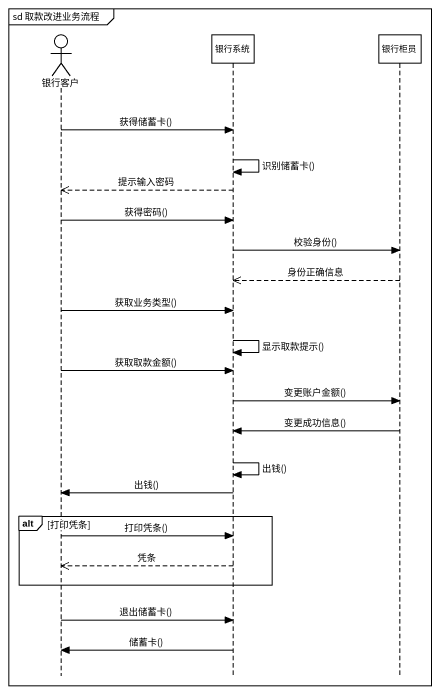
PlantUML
@startuml
mainframe sd 取款改进业务流程
hide footbox
actor 银行客户
participant 银行系统
participant 银行柜员

银行客户 -> 银行系统 : 获得储蓄卡()
银行系统 -> 银行系统 : 识别储蓄卡()
银行系统 -->> 银行客户 : 提示输入密码
银行客户 -> 银行系统 : 获得密码()
银行系统 -> 银行柜员 : 校验身份()
银行柜员 -->> 银行系统 : 身份正确信息
银行客户 -> 银行系统 : 获取业务类型()
银行系统 -> 银行系统 : 显示取款提示()
银行客户 -> 银行系统 : 获取取款金额()
银行系统 -> 银行柜员 : 变更账户金额()
银行柜员 -> 银行系统 : 变更成功信息()
银行系统 -> 银行系统 : 出钱()
银行系统 -> 银行客户 : 出钱()
alt 打印凭条
  银行客户 -> 银行系统 : 打印凭条()
  银行系统 -->> 银行客户 : 凭条
end
银行客户 -> 银行系统 : 退出储蓄卡()
银行系统 -> 银行客户 : 储蓄卡()
@enduml
